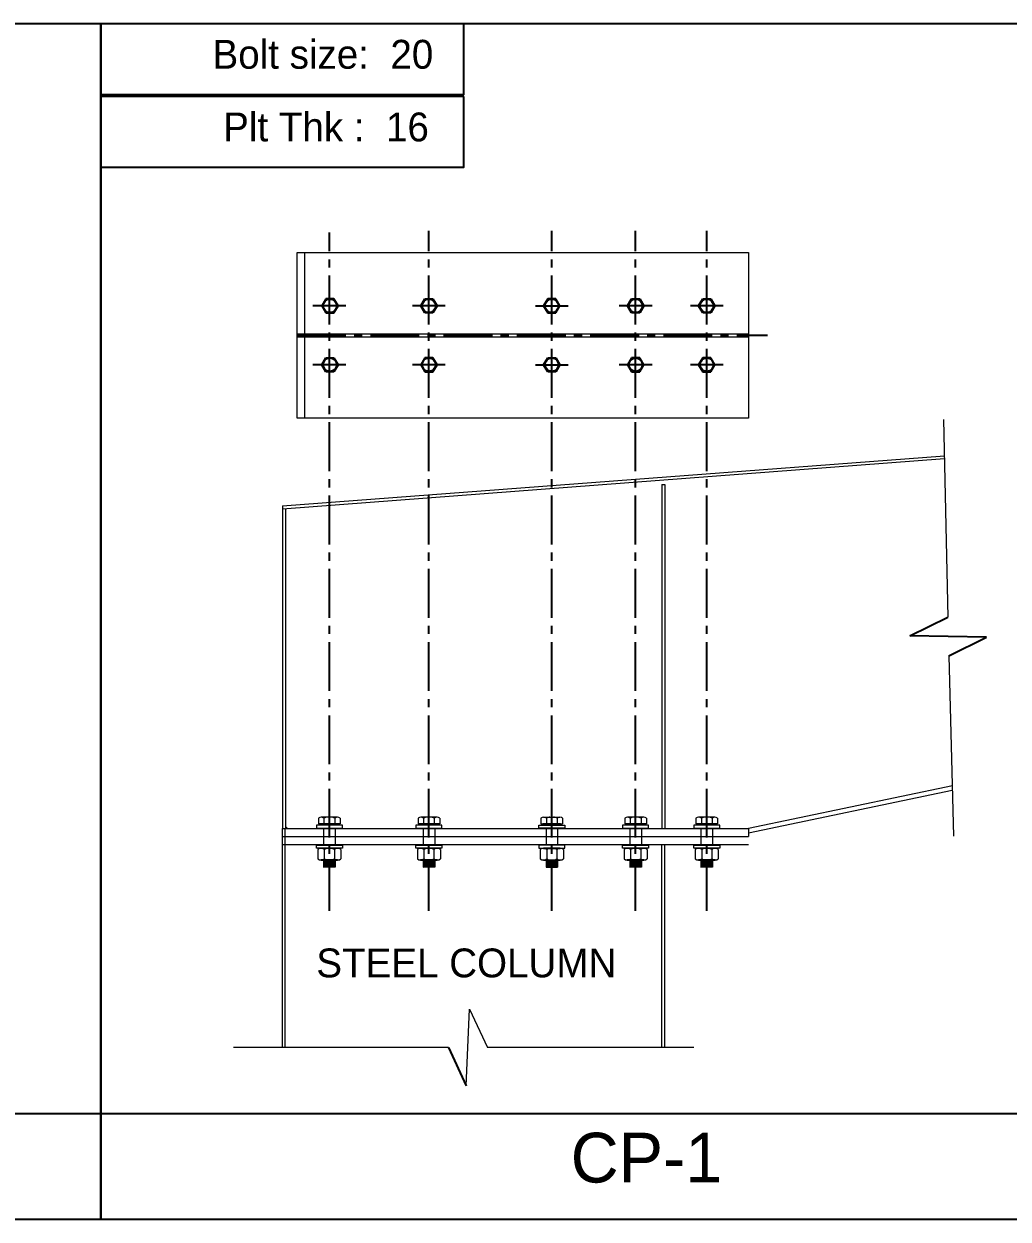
# Model space of a CAD drawing. Header units: millimetres. Extents: x 0 to 2669304, y -3314102 to 0.
# Drawn here: x 2364361 to 2370406, y -3162404 to -3155067 of the extents above; entities that cross this region are included whole.
import ezdxf
from ezdxf.enums import TextEntityAlignment as Align

# ---------------------------------------------------------------- set-up
doc = ezdxf.new("R2010")
doc.units = ezdxf.units.MM
doc.header["$LTSCALE"] = 0.4
doc.header["$MEASUREMENT"] = 0
doc.linetypes.add('CENTER2', pattern=[1.125, 0.75, -0.125, 0.125, -0.125])
doc.linetypes.add('CONTIN', pattern=[0])
doc.layers.add('3', color=4, linetype='CONTIN')
doc.layers.add('OBJECT', color=1, linetype='Continuous')
doc.layers.add('CON', color=2, linetype='Continuous', lineweight=0)
doc.layers.add('MEM', color=4, linetype='Continuous', lineweight=0)
doc.styles.add('DTITLE', font='f2.shx')

msp = doc.modelspace()

# ---------------------------------------------------------------- linework, layer by layer
at = {"color": 252, "linetype": 'CENTER2', "ltscale": 1000}
for p, q in [((2366237.023, -3160512.2139), (2366237.023, -3156346.6299)), ((2366848.594, -3160512.2139), (2366848.594, -3156337.5933)), ((2367603.2003, -3160512.2139), (2367603.2003, -3156337.5933)), ((2368118.0901, -3160512.2139), (2368118.0901, -3156337.5933)), ((2368555.0311, -3160512.2139), (2368555.0311, -3156337.5933)), ((2366039.0693, -3156978.3368), (2368928.1551, -3156978.3368))]:
    msp.add_line(p, q, dxfattribs=at)
at = {"color": 252, "linetype": 'CENTER2', "ltscale": 9}
for p, q in [((2366337.7196, -3156797.6047), (2366136.3265, -3156797.6047)), ((2366949.2905, -3156797.6047), (2366747.8974, -3156797.6047)), ((2367502.5037, -3156797.6047), (2367703.8968, -3156797.6047)), ((2368218.7867, -3156797.6047), (2368017.3936, -3156797.6047)), ((2368655.7277, -3156797.6047), (2368454.3346, -3156797.6047)), ((2366337.7196, -3157159.069), (2366136.3265, -3157159.069)), ((2366949.2905, -3157159.069), (2366747.8974, -3157159.069)), ((2367502.5037, -3157159.069), (2367703.8968, -3157159.069)), ((2368218.7867, -3157159.069), (2368017.3936, -3157159.069)), ((2368655.7277, -3157159.069), (2368454.3346, -3157159.069))]:
    msp.add_line(p, q, dxfattribs=at)
at = {"color": 1}
for p, q in [((2369802.8276, -3158823.9539), (2370035.2239, -3158708.0584)), ((2370273.9161, -3158832.0444), (2369802.8276, -3158823.9539)), ((2370041.4837, -3158946.5663), (2370273.9161, -3158832.0444)), ((2366968.8229, -3161351.8623), (2367077.2072, -3161587.2194))]:
    msp.add_line(p, q, dxfattribs=at)
at = {"linetype": 'Continuous'}
msp.add_line((2346910.6197, -3161757.0261), (2377782.5102, -3161757.0261), dxfattribs=at)
msp.add_lwpolyline([(2356692.2669, -3162404.4224), (2364833.5867, -3162404.4224), (2364833.5867, -3155066.7398), (2356692.2669, -3155066.7398)], close=True)
at = {"linetype": 'ByBlock'}
for points in [[(2367062.7326, -3155066.7398), (2364833.5867, -3155066.7398), (2364833.5867, -3155499.7378), (2367062.7326, -3155499.7378)], [(2367062.7326, -3155512.9514), (2364833.5867, -3155512.9514), (2364833.5867, -3155945.738), (2367062.7326, -3155945.738)]]:
    msp.add_lwpolyline(points, close=True, dxfattribs=at)
at = {"linetype": 'Continuous'}
msp.add_lwpolyline([(2364833.5867, -3162404.4224), (2370537.7557, -3162404.4224), (2370537.7557, -3155066.7398), (2364833.5867, -3155066.7398)], close=True, dxfattribs=at)
at = {"layer": 'CON', "color": 240}
for p, q in [((2366039.0693, -3157486.6461), (2366039.0693, -3156470.0276)), ((2366039.0693, -3156470.0276), (2368810.6792, -3156470.0276)), ((2366087.3685, -3157486.6461), (2366087.3685, -3156470.0276)), ((2368810.6792, -3156470.0276), (2368810.6792, -3157486.6461)), ((2366039.0693, -3156969.3002), (2368810.6792, -3156969.3002)), ((2366039.0693, -3156987.3735), (2368810.6792, -3156987.3735)), ((2368810.6792, -3157486.6461), (2366039.0693, -3157486.6461)), ((2370008.6595, -3157495.3066), (2370035.2239, -3158708.0584)), ((2365949.477, -3158026.0448), (2370014.505, -3157718.0299)), ((2365949.477, -3158043.6625), (2370014.9662, -3157735.6053)), ((2368279.1513, -3157894.8302), (2368296.8018, -3157893.9148)), ((2368279.1513, -3157894.8302), (2368279.1513, -3160006.3737)), ((2368296.8018, -3157893.9148), (2368296.8018, -3160006.3737)), ((2365949.477, -3158025.9958), (2365949.477, -3160006.3737)), ((2365967.1275, -3158044.4186), (2365967.1275, -3160006.3737)), ((2370041.4837, -3158946.5663), (2370070.5181, -3160052.8255)), ((2370065.0524, -3159745.0272), (2368810.6792, -3160006.3737)), ((2370063.1805, -3159773.2515), (2368810.6792, -3160034.6158)), ((2366170.4992, -3159943.5978), (2366170.4992, -3159976.8598)), ((2366170.4992, -3159943.5978), (2366170.4992, -3159976.8598)), ((2366286.9159, -3159936.9454), (2366187.1301, -3159936.9454)), ((2366203.7611, -3159943.5978), (2366203.7611, -3159976.8598)), ((2366270.2849, -3159943.5978), (2366270.2849, -3159976.8598)), ((2366303.5469, -3159943.5978), (2366303.5469, -3159976.8598)), ((2366303.5469, -3159943.5978), (2366303.5469, -3159976.8598)), ((2366782.0701, -3159943.5978), (2366782.0701, -3159976.8598)), ((2366782.0701, -3159943.5978), (2366782.0701, -3159976.8598)), ((2366898.4869, -3159936.9454), (2366798.7011, -3159936.9454)), ((2366815.3321, -3159943.5978), (2366815.3321, -3159976.8598)), ((2366881.8559, -3159943.5978), (2366881.8559, -3159976.8598)), ((2366915.1178, -3159943.5978), (2366915.1178, -3159976.8598)), ((2366915.1178, -3159943.5978), (2366915.1178, -3159976.8598)), ((2367536.6764, -3159943.5978), (2367536.6764, -3159976.8598)), ((2367536.6764, -3159943.5978), (2367536.6764, -3159976.8598)), ((2367553.3074, -3159936.9454), (2367653.0932, -3159936.9454)), ((2367569.9383, -3159943.5978), (2367569.9383, -3159976.8598)), ((2367636.4622, -3159943.5978), (2367636.4622, -3159976.8598)), ((2367669.7241, -3159943.5978), (2367669.7241, -3159976.8598)), ((2367669.7241, -3159943.5978), (2367669.7241, -3159976.8598)), ((2368051.5662, -3159943.5978), (2368051.5662, -3159976.8598)), ((2368051.5662, -3159943.5978), (2368051.5662, -3159976.8598)), ((2368167.983, -3159936.9454), (2368068.1972, -3159936.9454)), ((2368084.8282, -3159943.5978), (2368084.8282, -3159976.8598)), ((2368151.352, -3159943.5978), (2368151.352, -3159976.8598)), ((2368184.614, -3159943.5978), (2368184.614, -3159976.8598)), ((2368184.614, -3159943.5978), (2368184.614, -3159976.8598)), ((2368488.5073, -3159943.5978), (2368488.5073, -3159976.8598)), ((2368488.5073, -3159943.5978), (2368488.5073, -3159976.8598)), ((2368604.924, -3159936.9454), (2368505.1382, -3159936.9454)), ((2368521.7692, -3159943.5978), (2368521.7692, -3159976.8598)), ((2368588.293, -3159943.5978), (2368588.293, -3159976.8598)), ((2368621.555, -3159943.5978), (2368621.555, -3159976.8598)), ((2368621.555, -3159943.5978), (2368621.555, -3159976.8598)), ((2365949.5277, -3161351.8623), (2365949.473, -3160006.3737)), ((2365949.473, -3160006.3737), (2368810.6792, -3160006.3737)), ((2365966.6866, -3161351.8623), (2365966.6319, -3160006.3737)), ((2365967.1275, -3160006.3737), (2368810.6792, -3160006.3737)), ((2366303.5469, -3159976.8598), (2366170.4992, -3159976.8598)), ((2366291.3508, -3159981.2947), (2366182.6952, -3159981.2947)), ((2366201.5436, -3160003.4693), (2366201.5436, -3160108.5798)), ((2366272.5024, -3160003.4693), (2366272.5024, -3160108.5798)), ((2366915.1178, -3159976.8598), (2366782.0701, -3159976.8598)), ((2366902.9218, -3159981.2947), (2366794.2662, -3159981.2947)), ((2366813.1146, -3160003.4693), (2366813.1146, -3160108.5798)), ((2366884.0734, -3160003.4693), (2366884.0734, -3160108.5798)), ((2367536.6764, -3159976.8598), (2367669.7241, -3159976.8598)), ((2367548.8725, -3159981.2947), (2367657.5281, -3159981.2947)), ((2367567.7209, -3160003.4693), (2367567.7209, -3160108.5798)), ((2367638.6797, -3160003.4693), (2367638.6797, -3160108.5798)), ((2368184.614, -3159976.8598), (2368051.5662, -3159976.8598)), ((2368172.4179, -3159981.2947), (2368063.7623, -3159981.2947)), ((2368082.6107, -3160003.4693), (2368082.6107, -3160108.5798)), ((2368153.5695, -3160003.4693), (2368153.5695, -3160108.5798)), ((2368621.555, -3159976.8598), (2368488.5073, -3159976.8598)), ((2368609.3589, -3159981.2947), (2368500.7033, -3159981.2947)), ((2368519.5517, -3160003.4693), (2368519.5517, -3160108.5798)), ((2368590.5105, -3160003.4693), (2368590.5105, -3160108.5798)), ((2368810.6792, -3160006.3737), (2368810.6792, -3160055.7951)), ((2365949.473, -3160055.7951), (2368810.6792, -3160055.7951)), ((2365949.475, -3160055.7951), (2368810.6792, -3160055.7951)), ((2365949.475, -3160055.7951), (2368810.6792, -3160055.7951)), ((2365949.475, -3160105.2165), (2368810.6792, -3160105.2165)), ((2368279.1513, -3161351.8623), (2368279.1513, -3160105.2165)), ((2368296.8018, -3161351.8623), (2368296.8018, -3160105.2165)), ((2366166.0642, -3160135.1894), (2366166.0642, -3160192.8434)), ((2366288.0246, -3160126.3195), (2366186.0214, -3160126.3195)), ((2366288.0246, -3160128.537), (2366186.0214, -3160128.537)), ((2366205.9786, -3160135.1894), (2366205.9786, -3160192.8434)), ((2366268.0675, -3160135.1894), (2366268.0675, -3160192.8434)), ((2366272.5024, -3160126.3195), (2366272.5024, -3160128.537)), ((2366307.9818, -3160135.1894), (2366307.9818, -3160192.8434)), ((2366777.6352, -3160135.1894), (2366777.6352, -3160192.8434)), ((2366899.5956, -3160126.3195), (2366797.5924, -3160126.3195)), ((2366899.5956, -3160128.537), (2366797.5924, -3160128.537)), ((2366817.5495, -3160135.1894), (2366817.5495, -3160192.8434)), ((2366879.6384, -3160135.1894), (2366879.6384, -3160192.8434)), ((2366884.0734, -3160126.3195), (2366884.0734, -3160128.537)), ((2366919.5528, -3160135.1894), (2366919.5528, -3160192.8434)), ((2367532.2415, -3160135.1894), (2367532.2415, -3160192.8434)), ((2367552.1986, -3160126.3195), (2367654.2019, -3160126.3195)), ((2367552.1986, -3160128.537), (2367654.2019, -3160128.537)), ((2367567.7209, -3160126.3195), (2367567.7209, -3160128.537)), ((2367572.1558, -3160135.1894), (2367572.1558, -3160192.8434)), ((2367634.2447, -3160135.1894), (2367634.2447, -3160192.8434)), ((2367674.1591, -3160135.1894), (2367674.1591, -3160192.8434)), ((2368047.1313, -3160135.1894), (2368047.1313, -3160192.8434)), ((2368169.0917, -3160126.3195), (2368067.0885, -3160126.3195)), ((2368169.0917, -3160128.537), (2368067.0885, -3160128.537)), ((2368087.0456, -3160135.1894), (2368087.0456, -3160192.8434)), ((2368149.1346, -3160135.1894), (2368149.1346, -3160192.8434)), ((2368153.5695, -3160126.3195), (2368153.5695, -3160128.537)), ((2368189.0489, -3160135.1894), (2368189.0489, -3160192.8434)), ((2368484.0723, -3160135.1894), (2368484.0723, -3160192.8434)), ((2368606.0327, -3160126.3195), (2368504.0295, -3160126.3195)), ((2368606.0327, -3160128.537), (2368504.0295, -3160128.537)), ((2368523.9866, -3160135.1894), (2368523.9866, -3160192.8434)), ((2368586.0756, -3160135.1894), (2368586.0756, -3160192.8434)), ((2368590.5105, -3160126.3195), (2368590.5105, -3160128.537)), ((2368625.9899, -3160135.1894), (2368625.9899, -3160192.8434)), ((2366288.0246, -3160199.4958), (2366186.0214, -3160199.4958)), ((2366288.0246, -3160201.7132), (2366186.0214, -3160201.7132)), ((2366201.5436, -3160201.7132), (2366201.5436, -3160243.845)), ((2366201.5436, -3160208.3121), (2366272.5024, -3160204.4125)), ((2366201.5436, -3160217.1953), (2366272.5024, -3160213.2957)), ((2366201.5436, -3160226.0786), (2366272.5024, -3160222.1789)), ((2366201.5436, -3160234.9618), (2366272.5024, -3160231.0622)), ((2366201.5436, -3160243.845), (2366272.5024, -3160239.9454)), ((2366272.5024, -3160243.845), (2366201.5436, -3160243.845)), ((2366205.9786, -3160203.6268), (2366240.7974, -3160201.7132)), ((2366205.9786, -3160212.51), (2366268.0675, -3160209.0978)), ((2366205.9786, -3160221.3932), (2366268.0675, -3160217.9811)), ((2366205.9786, -3160230.2764), (2366268.0675, -3160226.8643)), ((2366205.9786, -3160239.1597), (2366268.0675, -3160235.7475)), ((2366272.5024, -3160201.7132), (2366272.5024, -3160243.845)), ((2366899.5956, -3160199.4958), (2366797.5924, -3160199.4958)), ((2366899.5956, -3160201.7132), (2366797.5924, -3160201.7132)), ((2366813.1146, -3160201.7132), (2366813.1146, -3160243.845)), ((2366813.1146, -3160208.3121), (2366884.0734, -3160204.4125)), ((2366813.1146, -3160217.1953), (2366884.0734, -3160213.2957)), ((2366813.1146, -3160226.0786), (2366884.0734, -3160222.1789)), ((2366813.1146, -3160234.9618), (2366884.0734, -3160231.0622)), ((2366813.1146, -3160243.845), (2366884.0734, -3160239.9454)), ((2366884.0734, -3160243.845), (2366813.1146, -3160243.845)), ((2366817.5495, -3160203.6268), (2366852.3684, -3160201.7132)), ((2366817.5495, -3160212.51), (2366879.6384, -3160209.0978)), ((2366817.5495, -3160221.3932), (2366879.6384, -3160217.9811)), ((2366817.5495, -3160230.2764), (2366879.6384, -3160226.8643)), ((2366817.5495, -3160239.1597), (2366879.6384, -3160235.7475)), ((2366884.0734, -3160201.7132), (2366884.0734, -3160243.845)), ((2367552.1986, -3160199.4958), (2367654.2019, -3160199.4958)), ((2367552.1986, -3160201.7132), (2367654.2019, -3160201.7132)), ((2367567.7209, -3160201.7132), (2367567.7209, -3160243.845)), ((2367638.6797, -3160208.3121), (2367567.7209, -3160204.4125)), ((2367638.6797, -3160217.1953), (2367567.7209, -3160213.2957)), ((2367638.6797, -3160226.0786), (2367567.7209, -3160222.1789)), ((2367638.6797, -3160234.9618), (2367567.7209, -3160231.0622)), ((2367638.6797, -3160243.845), (2367567.7209, -3160239.9454)), ((2367567.7209, -3160243.845), (2367638.6797, -3160243.845)), ((2367634.2447, -3160212.51), (2367572.1558, -3160209.0978)), ((2367634.2447, -3160221.3932), (2367572.1558, -3160217.9811)), ((2367634.2447, -3160230.2764), (2367572.1558, -3160226.8643)), ((2367634.2447, -3160239.1597), (2367572.1558, -3160235.7475)), ((2367634.2447, -3160203.6268), (2367599.4259, -3160201.7132)), ((2367638.6797, -3160201.7132), (2367638.6797, -3160243.845)), ((2368169.0917, -3160199.4958), (2368067.0885, -3160199.4958)), ((2368169.0917, -3160201.7132), (2368067.0885, -3160201.7132)), ((2368082.6107, -3160201.7132), (2368082.6107, -3160243.845)), ((2368082.6107, -3160208.3121), (2368153.5695, -3160204.4125)), ((2368082.6107, -3160217.1953), (2368153.5695, -3160213.2957)), ((2368082.6107, -3160226.0786), (2368153.5695, -3160222.1789)), ((2368082.6107, -3160234.9618), (2368153.5695, -3160231.0622)), ((2368082.6107, -3160243.845), (2368153.5695, -3160239.9454)), ((2368153.5695, -3160243.845), (2368082.6107, -3160243.845)), ((2368087.0456, -3160203.6268), (2368121.8645, -3160201.7132)), ((2368087.0456, -3160212.51), (2368149.1346, -3160209.0978)), ((2368087.0456, -3160221.3932), (2368149.1346, -3160217.9811)), ((2368087.0456, -3160230.2764), (2368149.1346, -3160226.8643)), ((2368087.0456, -3160239.1597), (2368149.1346, -3160235.7475)), ((2368153.5695, -3160201.7132), (2368153.5695, -3160243.845)), ((2368606.0327, -3160199.4958), (2368504.0295, -3160199.4958)), ((2368606.0327, -3160201.7132), (2368504.0295, -3160201.7132)), ((2368519.5517, -3160201.7132), (2368519.5517, -3160243.845)), ((2368519.5517, -3160208.3121), (2368590.5105, -3160204.4125)), ((2368519.5517, -3160217.1953), (2368590.5105, -3160213.2957)), ((2368519.5517, -3160226.0786), (2368590.5105, -3160222.1789)), ((2368519.5517, -3160234.9618), (2368590.5105, -3160231.0622)), ((2368519.5517, -3160243.845), (2368590.5105, -3160239.9454)), ((2368590.5105, -3160243.845), (2368519.5517, -3160243.845)), ((2368523.9866, -3160203.6268), (2368558.8055, -3160201.7132)), ((2368523.9866, -3160212.51), (2368586.0756, -3160209.0978)), ((2368523.9866, -3160221.3932), (2368586.0756, -3160217.9811)), ((2368523.9866, -3160230.2764), (2368586.0756, -3160226.8643)), ((2368523.9866, -3160239.1597), (2368586.0756, -3160235.7475)), ((2368590.5105, -3160201.7132), (2368590.5105, -3160243.845)), ((2367077.2072, -3161587.2194), (2367097.6547, -3161116.5053)), ((2367097.6547, -3161116.5053), (2367207.413, -3161351.8623)), ((2366968.8229, -3161351.8623), (2365649.3426, -3161351.8623)), ((2368476.444, -3161351.8623), (2367207.413, -3161351.8623))]:
    msp.add_line(p, q, dxfattribs=at)
for points in [[(2365979.901, -3160006.3737), (2365967.1275, -3159994.1664)], [(2366205.965, -3160203.6275), (2366201.5436, -3160201.7132)], [(2366205.9786, -3160203.6268), (2366201.5436, -3160208.3121)], [(2366201.5436, -3160208.3121), (2366205.9786, -3160212.51), (2366201.5436, -3160217.1953), (2366205.9786, -3160221.3932), (2366201.5436, -3160226.0786), (2366205.9786, -3160230.2764), (2366201.5436, -3160234.9618), (2366205.9786, -3160239.1597), (2366201.5436, -3160243.845)], [(2366272.5024, -3160204.4125), (2366268.0675, -3160209.0978), (2366272.5024, -3160213.2957), (2366268.0675, -3160217.9811), (2366272.5024, -3160222.1789), (2366268.0675, -3160226.8643), (2366272.5024, -3160231.0622), (2366268.0675, -3160235.7475), (2366272.5024, -3160239.9454)], [(2366272.5024, -3160204.4125), (2366268.2357, -3160201.7132)], [(2366817.536, -3160203.6275), (2366813.1146, -3160201.7132)], [(2366817.5495, -3160203.6268), (2366813.1146, -3160208.3121)], [(2366813.1146, -3160208.3121), (2366817.5495, -3160212.51), (2366813.1146, -3160217.1953), (2366817.5495, -3160221.3932), (2366813.1146, -3160226.0786), (2366817.5495, -3160230.2764), (2366813.1146, -3160234.9618), (2366817.5495, -3160239.1597), (2366813.1146, -3160243.845)], [(2366884.0734, -3160204.4125), (2366879.6384, -3160209.0978), (2366884.0734, -3160213.2957), (2366879.6384, -3160217.9811), (2366884.0734, -3160222.1789), (2366879.6384, -3160226.8643), (2366884.0734, -3160231.0622), (2366879.6384, -3160235.7475), (2366884.0734, -3160239.9454)], [(2366884.0734, -3160204.4125), (2366879.8067, -3160201.7132)], [(2367567.7209, -3160204.4125), (2367571.9876, -3160201.7132)], [(2367567.7209, -3160204.4125), (2367572.1558, -3160209.0978), (2367567.7209, -3160213.2957), (2367572.1558, -3160217.9811), (2367567.7209, -3160222.1789), (2367572.1558, -3160226.8643), (2367567.7209, -3160231.0622), (2367572.1558, -3160235.7475), (2367567.7209, -3160239.9454)], [(2367634.2447, -3160203.6268), (2367638.6797, -3160208.3121)], [(2367638.6797, -3160208.3121), (2367634.2447, -3160212.51), (2367638.6797, -3160217.1953), (2367634.2447, -3160221.3932), (2367638.6797, -3160226.0786), (2367634.2447, -3160230.2764), (2367638.6797, -3160234.9618), (2367634.2447, -3160239.1597), (2367638.6797, -3160243.845)], [(2367634.2582, -3160203.6275), (2367638.6797, -3160201.7132)], [(2368087.0321, -3160203.6275), (2368082.6107, -3160201.7132)], [(2368087.0456, -3160203.6268), (2368082.6107, -3160208.3121)], [(2368082.6107, -3160208.3121), (2368087.0456, -3160212.51), (2368082.6107, -3160217.1953), (2368087.0456, -3160221.3932), (2368082.6107, -3160226.0786), (2368087.0456, -3160230.2764), (2368082.6107, -3160234.9618), (2368087.0456, -3160239.1597), (2368082.6107, -3160243.845)], [(2368153.5695, -3160204.4125), (2368149.1346, -3160209.0978), (2368153.5695, -3160213.2957), (2368149.1346, -3160217.9811), (2368153.5695, -3160222.1789), (2368149.1346, -3160226.8643), (2368153.5695, -3160231.0622), (2368149.1346, -3160235.7475), (2368153.5695, -3160239.9454)], [(2368153.5695, -3160204.4125), (2368149.3028, -3160201.7132)], [(2368523.9731, -3160203.6275), (2368519.5517, -3160201.7132)], [(2368523.9866, -3160203.6268), (2368519.5517, -3160208.3121)], [(2368519.5517, -3160208.3121), (2368523.9866, -3160212.51), (2368519.5517, -3160217.1953), (2368523.9866, -3160221.3932), (2368519.5517, -3160226.0786), (2368523.9866, -3160230.2764), (2368519.5517, -3160234.9618), (2368523.9866, -3160239.1597), (2368519.5517, -3160243.845)], [(2368590.5105, -3160204.4125), (2368586.0756, -3160209.0978), (2368590.5105, -3160213.2957), (2368586.0756, -3160217.9811), (2368590.5105, -3160222.1789), (2368586.0756, -3160226.8643), (2368590.5105, -3160231.0622), (2368586.0756, -3160235.7475), (2368590.5105, -3160239.9454)], [(2368590.5105, -3160204.4125), (2368586.2438, -3160201.7132)]]:
    msp.add_lwpolyline(points, dxfattribs=at)
for points in [[(2366157.1944, -3159985.7296), (2366157.1944, -3160003.4693), (2366316.8517, -3160003.4693), (2366316.8517, -3159985.7296)], [(2366291.3508, -3159976.8598), (2366291.3508, -3159981.2947), (2366182.6952, -3159981.2947), (2366182.6952, -3159976.8598)], [(2366768.7653, -3159985.7296), (2366768.7653, -3160003.4693), (2366928.4226, -3160003.4693), (2366928.4226, -3159985.7296)], [(2366902.9218, -3159976.8598), (2366902.9218, -3159981.2947), (2366794.2662, -3159981.2947), (2366794.2662, -3159976.8598)], [(2367683.0289, -3159985.7296), (2367683.0289, -3160003.4693), (2367523.3716, -3160003.4693), (2367523.3716, -3159985.7296)], [(2367548.8725, -3159976.8598), (2367548.8725, -3159981.2947), (2367657.5281, -3159981.2947), (2367657.5281, -3159976.8598)], [(2368038.2615, -3159985.7296), (2368038.2615, -3160003.4693), (2368197.9187, -3160003.4693), (2368197.9187, -3159985.7296)], [(2368172.4179, -3159976.8598), (2368172.4179, -3159981.2947), (2368063.7623, -3159981.2947), (2368063.7623, -3159976.8598)], [(2368475.2025, -3159985.7296), (2368475.2025, -3160003.4693), (2368634.8597, -3160003.4693), (2368634.8597, -3159985.7296)], [(2368609.3589, -3159976.8598), (2368609.3589, -3159981.2947), (2368500.7033, -3159981.2947), (2368500.7033, -3159976.8598)], [(2366157.1944, -3160126.3195), (2366157.1944, -3160108.5798), (2366316.8517, -3160108.5798), (2366316.8517, -3160126.3195)], [(2366768.7653, -3160126.3195), (2366768.7653, -3160108.5798), (2366928.4226, -3160108.5798), (2366928.4226, -3160126.3195)], [(2367683.0289, -3160126.3195), (2367683.0289, -3160108.5798), (2367523.3716, -3160108.5798), (2367523.3716, -3160126.3195)], [(2368038.2615, -3160126.3195), (2368038.2615, -3160108.5798), (2368197.9187, -3160108.5798), (2368197.9187, -3160126.3195)], [(2368475.2025, -3160126.3195), (2368475.2025, -3160108.5798), (2368634.8597, -3160108.5798), (2368634.8597, -3160126.3195)], [(2366288.0246, -3160126.3195), (2366288.0246, -3160128.537), (2366186.0214, -3160128.537), (2366186.0214, -3160126.3195)], [(2366899.5956, -3160126.3195), (2366899.5956, -3160128.537), (2366797.5924, -3160128.537), (2366797.5924, -3160126.3195)], [(2367552.1986, -3160126.3195), (2367552.1986, -3160128.537), (2367654.2019, -3160128.537), (2367654.2019, -3160126.3195)], [(2368169.0917, -3160126.3195), (2368169.0917, -3160128.537), (2368067.0885, -3160128.537), (2368067.0885, -3160126.3195)], [(2368606.0327, -3160126.3195), (2368606.0327, -3160128.537), (2368504.0295, -3160128.537), (2368504.0295, -3160126.3195)], [(2366288.0246, -3160201.7132), (2366288.0246, -3160199.4958), (2366186.0214, -3160199.4958), (2366186.0214, -3160201.7132)], [(2366899.5956, -3160201.7132), (2366899.5956, -3160199.4958), (2366797.5924, -3160199.4958), (2366797.5924, -3160201.7132)], [(2367552.1986, -3160201.7132), (2367552.1986, -3160199.4958), (2367654.2019, -3160199.4958), (2367654.2019, -3160201.7132)], [(2368169.0917, -3160201.7132), (2368169.0917, -3160199.4958), (2368067.0885, -3160199.4958), (2368067.0885, -3160201.7132)], [(2368606.0327, -3160201.7132), (2368606.0327, -3160199.4958), (2368504.0295, -3160199.4958), (2368504.0295, -3160201.7132)]]:
    msp.add_lwpolyline(points, close=True, dxfattribs=at)
for centre, radius, start, end in [((2366187.1301, -3159961.0603), 24.1149, 46.397181, 133.602819), ((2366225.9357, -3159977.2293), 40.2839, 90, 123.39848841), ((2366248.1103, -3159977.2293), 40.2839, 56.60151159, 90), ((2366286.9159, -3159961.0603), 24.1149, 46.397181, 133.602819), ((2366798.7011, -3159961.0603), 24.1149, 46.397181, 133.602819), ((2366837.5067, -3159977.2293), 40.2839, 90, 123.39848841), ((2366859.6813, -3159977.2293), 40.2839, 56.60151159, 90), ((2366898.4869, -3159961.0603), 24.1149, 46.397181, 133.602819), ((2367553.3074, -3159961.0603), 24.1149, 46.39718101, 133.60281899), ((2367592.113, -3159977.2293), 40.2839, 90, 123.39848839), ((2367614.2876, -3159977.2293), 40.2839, 56.60151161, 90), ((2367653.0932, -3159961.0603), 24.1149, 46.39718101, 133.60281899), ((2368068.1972, -3159961.0603), 24.1149, 46.397181, 133.602819), ((2368107.0028, -3159977.2293), 40.2839, 90, 123.39848841), ((2368129.1774, -3159977.2293), 40.2839, 56.60151159, 90), ((2368167.983, -3159961.0603), 24.1149, 46.397181, 133.602819), ((2368505.1382, -3159961.0603), 24.1149, 46.397181, 133.602819), ((2368543.9438, -3159977.2293), 40.2839, 90, 123.39848841), ((2368566.1184, -3159977.2293), 40.2839, 56.60151159, 90), ((2368604.924, -3159961.0603), 24.1149, 46.397181, 133.602819), ((2366197.1087, -3159985.7296), 4.4349, 0, 90), ((2366276.9373, -3159985.7296), 4.4349, 90, 180), ((2366808.6797, -3159985.7296), 4.4349, 0, 90), ((2366888.5083, -3159985.7296), 4.4349, 90, 180), ((2367563.286, -3159985.7296), 4.4349, 0, 90), ((2367643.1146, -3159985.7296), 4.4349, 90, 180), ((2368078.1758, -3159985.7296), 4.4349, 0, 90), ((2368158.0044, -3159985.7296), 4.4349, 90, 180), ((2368515.1168, -3159985.7296), 4.4349, 0, 90), ((2368594.9454, -3159985.7296), 4.4349, 90, 180), ((2366186.0214, -3160161.7989), 33.2619, 53.13010234, 126.86989766), ((2366186.0214, -3160166.2339), 33.2619, 233.13010234, 306.86989766), ((2366225.9357, -3160161.7989), 33.2619, 90, 126.86989766), ((2366225.9357, -3160166.2339), 33.2619, 233.13010234, 270), ((2366248.1103, -3160161.7989), 33.2619, 53.13010234, 90), ((2366248.1103, -3160166.2339), 33.2619, 270, 306.86989766), ((2366288.0246, -3160161.7989), 33.2619, 53.13010234, 126.86989766), ((2366288.0246, -3160166.2339), 33.2619, 233.13010234, 306.86989766), ((2366797.5924, -3160161.7989), 33.2619, 53.13010234, 126.86989766), ((2366797.5924, -3160166.2339), 33.2619, 233.13010234, 306.86989766), ((2366837.5067, -3160161.7989), 33.2619, 90, 126.86989766), ((2366837.5067, -3160166.2339), 33.2619, 233.13010234, 270), ((2366859.6813, -3160161.7989), 33.2619, 53.13010234, 90), ((2366859.6813, -3160166.2339), 33.2619, 270, 306.86989766), ((2366899.5956, -3160161.7989), 33.2619, 53.13010234, 126.86989766), ((2366899.5956, -3160166.2339), 33.2619, 233.13010234, 306.86989766), ((2367552.1986, -3160161.7989), 33.2619, 53.13010232, 126.86989768), ((2367552.1986, -3160166.2339), 33.2619, 233.13010232, 306.86989768), ((2367592.113, -3160161.7989), 33.2619, 90, 126.86989768), ((2367592.113, -3160166.2339), 33.2619, 233.13010232, 270), ((2367614.2876, -3160161.7989), 33.2619, 53.13010232, 90), ((2367614.2876, -3160166.2339), 33.2619, 270, 306.86989768), ((2367654.2019, -3160161.7989), 33.2619, 53.13010232, 126.86989768), ((2367654.2019, -3160166.2339), 33.2619, 233.13010232, 306.86989768), ((2368067.0885, -3160161.7989), 33.2619, 53.13010234, 126.86989766), ((2368067.0885, -3160166.2339), 33.2619, 233.13010234, 306.86989766), ((2368107.0028, -3160161.7989), 33.2619, 90, 126.86989766), ((2368107.0028, -3160166.2339), 33.2619, 233.13010234, 270), ((2368129.1774, -3160161.7989), 33.2619, 53.13010234, 90), ((2368129.1774, -3160166.2339), 33.2619, 270, 306.86989766), ((2368169.0917, -3160161.7989), 33.2619, 53.13010234, 126.86989766), ((2368169.0917, -3160166.2339), 33.2619, 233.13010234, 306.86989766), ((2368504.0295, -3160161.7989), 33.2619, 53.13010234, 126.86989766), ((2368504.0295, -3160166.2339), 33.2619, 233.13010234, 306.86989766), ((2368543.9438, -3160161.7989), 33.2619, 90, 126.86989766), ((2368543.9438, -3160166.2339), 33.2619, 233.13010234, 270), ((2368566.1184, -3160161.7989), 33.2619, 53.13010234, 90), ((2368566.1184, -3160166.2339), 33.2619, 270, 306.86989766), ((2368606.0327, -3160161.7989), 33.2619, 53.13010234, 126.86989766), ((2368606.0327, -3160166.2339), 33.2619, 233.13010234, 306.86989766)]:
    msp.add_arc(centre, radius, start, end, dxfattribs=at)
at = {"layer": 'OBJECT', "color": 40}
for p, q in [((2366215.7064, -3156754.3962), (2366190.76, -3156797.6047)), ((2366190.76, -3156797.6047), (2366215.7064, -3156840.8132)), ((2366265.5993, -3156754.3962), (2366215.7064, -3156754.3962)), ((2366290.5458, -3156797.6047), (2366265.5993, -3156754.3962)), ((2366265.5993, -3156840.8132), (2366290.5458, -3156797.6047)), ((2366798.7011, -3156797.6047), (2366823.6475, -3156754.3962)), ((2366823.6475, -3156840.8132), (2366798.7011, -3156797.6047)), ((2366823.6475, -3156754.3962), (2366873.5404, -3156754.3962)), ((2366873.5404, -3156754.3962), (2366898.4869, -3156797.6047)), ((2366898.4869, -3156797.6047), (2366873.5404, -3156840.8132)), ((2367578.2538, -3156754.3962), (2367553.3074, -3156797.6047)), ((2367553.3074, -3156797.6047), (2367578.2538, -3156840.8132)), ((2367628.1467, -3156754.3962), (2367578.2538, -3156754.3962)), ((2367653.0932, -3156797.6047), (2367628.1467, -3156754.3962)), ((2367628.1467, -3156840.8132), (2367653.0932, -3156797.6047)), ((2368068.1972, -3156797.6047), (2368093.1437, -3156754.3962)), ((2368093.1437, -3156840.8132), (2368068.1972, -3156797.6047)), ((2368093.1437, -3156754.3962), (2368143.0366, -3156754.3962)), ((2368143.0366, -3156754.3962), (2368167.983, -3156797.6047)), ((2368167.983, -3156797.6047), (2368143.0366, -3156840.8132)), ((2368505.1382, -3156797.6047), (2368530.0847, -3156754.3962)), ((2368530.0847, -3156840.8132), (2368505.1382, -3156797.6047)), ((2368530.0847, -3156754.3962), (2368579.9776, -3156754.3962)), ((2368579.9776, -3156754.3962), (2368604.924, -3156797.6047)), ((2368604.924, -3156797.6047), (2368579.9776, -3156840.8132)), ((2366215.7064, -3156840.8132), (2366265.5993, -3156840.8132)), ((2366873.5404, -3156840.8132), (2366823.6475, -3156840.8132)), ((2367578.2538, -3156840.8132), (2367628.1467, -3156840.8132)), ((2368143.0366, -3156840.8132), (2368093.1437, -3156840.8132)), ((2368579.9776, -3156840.8132), (2368530.0847, -3156840.8132)), ((2366190.76, -3157159.069), (2366215.7064, -3157115.8605)), ((2366215.7064, -3157202.2775), (2366190.76, -3157159.069)), ((2366215.7064, -3157115.8605), (2366265.5993, -3157115.8605)), ((2366265.5993, -3157115.8605), (2366290.5458, -3157159.069)), ((2366290.5458, -3157159.069), (2366265.5993, -3157202.2775)), ((2366823.6475, -3157115.8605), (2366798.7011, -3157159.069)), ((2366798.7011, -3157159.069), (2366823.6475, -3157202.2775)), ((2366873.5404, -3157115.8605), (2366823.6475, -3157115.8605)), ((2366898.4869, -3157159.069), (2366873.5404, -3157115.8605)), ((2366873.5404, -3157202.2775), (2366898.4869, -3157159.069)), ((2367553.3074, -3157159.069), (2367578.2538, -3157115.8605)), ((2367578.2538, -3157202.2775), (2367553.3074, -3157159.069)), ((2367578.2538, -3157115.8605), (2367628.1467, -3157115.8605)), ((2367628.1467, -3157115.8605), (2367653.0932, -3157159.069)), ((2367653.0932, -3157159.069), (2367628.1467, -3157202.2775)), ((2368093.1437, -3157115.8605), (2368068.1972, -3157159.069)), ((2368068.1972, -3157159.069), (2368093.1437, -3157202.2775)), ((2368143.0366, -3157115.8605), (2368093.1437, -3157115.8605)), ((2368167.983, -3157159.069), (2368143.0366, -3157115.8605)), ((2368143.0366, -3157202.2775), (2368167.983, -3157159.069)), ((2368530.0847, -3157115.8605), (2368505.1382, -3157159.069)), ((2368505.1382, -3157159.069), (2368530.0847, -3157202.2775)), ((2368579.9776, -3157115.8605), (2368530.0847, -3157115.8605)), ((2368604.924, -3157159.069), (2368579.9776, -3157115.8605)), ((2368579.9776, -3157202.2775), (2368604.924, -3157159.069)), ((2366265.5993, -3157202.2775), (2366215.7064, -3157202.2775)), ((2366823.6475, -3157202.2775), (2366873.5404, -3157202.2775)), ((2367628.1467, -3157202.2775), (2367578.2538, -3157202.2775)), ((2368093.1437, -3157202.2775), (2368143.0366, -3157202.2775)), ((2368530.0847, -3157202.2775), (2368579.9776, -3157202.2775))]:
    msp.add_line(p, q, dxfattribs=at)
for centre in [(2366240.6529, -3156797.6047), (2366848.594, -3156797.6047), (2367603.2003, -3156797.6047), (2368118.0901, -3156797.6047), (2368555.0311, -3156797.6047), (2366240.6529, -3157159.069), (2366848.594, -3157159.069), (2367603.2003, -3157159.069), (2368118.0901, -3157159.069), (2368555.0311, -3157159.069)]:
    msp.add_circle(centre, 41.2286, dxfattribs=at)

# ---------------------------------------------------------------- texts
at = {"layer": '3', "style": 'DTITLE'}
for s, p in [('Bolt size:  20', (2366875.4553, -3155341.8321)), ('Plt Thk :  16', (2366848.4405, -3155787.9095))]:
    msp.add_text(s, height=177.125895, dxfattribs=at).set_placement(p, align=Align.RIGHT)
msp.add_text('STEEL COLUMN', height=177.125895, dxfattribs=at).set_placement((2367078.3915, -3160920.3354), align=Align.CENTER)
at = {"layer": 'MEM', "color": 4, "style": 'DTITLE'}
msp.add_text('CP-1', height=305.31278, dxfattribs=at).set_placement((2368184.5085, -3162026.9614), align=Align.MIDDLE)

doc.saveas('drawing.dxf')
